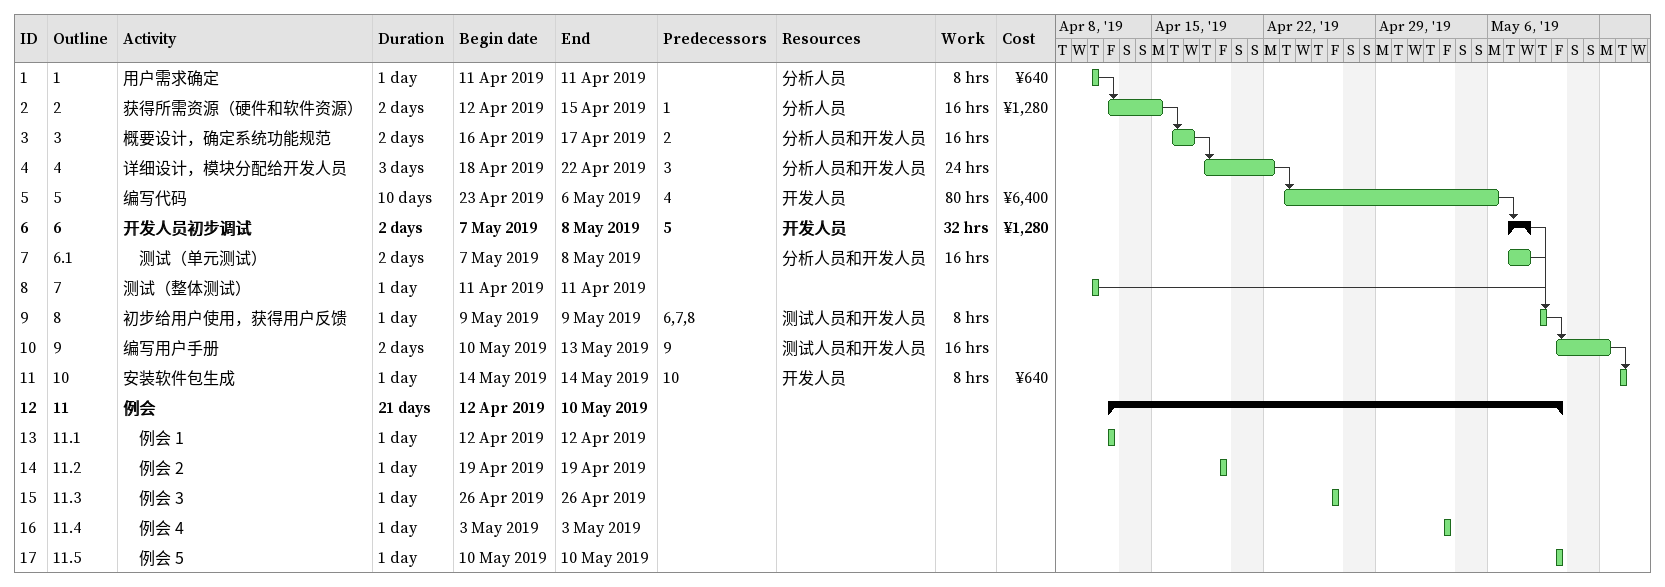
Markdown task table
| ID | WBS | Task | Duration | Start | Finish | Predecessors | Resources | Work (h) | Cost (¥) |
|---|---|---|---|---|---|---|---|---|---|
| 1 | 1 | 用户需求确定 | 1d | 2019-04-11 | 2019-04-11 |  | 分析人员 | 8 | 640 |
| 2 | 2 | 获得所需资源（硬件和软件资源） | 2d | 2019-04-12 | 2019-04-15 | 1 | 分析人员 | 16 | 1280 |
| 3 | 3 | 概要设计，确定系统功能规范 | 2d | 2019-04-16 | 2019-04-17 | 2 | 分析人员和开发人员 | 16 |  |
| 4 | 4 | 详细设计，模块分配给开发人员 | 3d | 2019-04-18 | 2019-04-22 | 3 | 分析人员和开发人员 | 24 |  |
| 5 | 5 | 编写代码 | 10d | 2019-04-23 | 2019-05-06 | 4 | 开发人员 | 80 | 6400 |
| 6 | 6 | **开发人员初步调试** | 2d | 2019-05-07 | 2019-05-08 | 5 | 开发人员 | 32 | 1280 |
| 7 | 6.1 | 测试（单元测试） | 2d | 2019-05-07 | 2019-05-08 |  | 分析人员和开发人员 | 16 |  |
| 8 | 7 | 测试（整体测试） | 1d | 2019-04-11 | 2019-04-11 |  |  |  |  |
| 9 | 8 | 初步给用户使用，获得用户反馈 | 1d | 2019-05-09 | 2019-05-09 | 6, 7, 8 | 测试人员和开发人员 | 8 |  |
| 10 | 9 | 编写用户手册 | 2d | 2019-05-10 | 2019-05-13 | 9 | 测试人员和开发人员 | 16 |  |
| 11 | 10 | 安装软件包生成 | 1d | 2019-05-14 | 2019-05-14 | 10 | 开发人员 | 8 | 640 |
| 12 | 11 | **例会** | 21d | 2019-04-12 | 2019-05-10 |  |  |  |  |
| 13 | 11.1 | 例会 1 | 1d | 2019-04-12 | 2019-04-12 |  |  |  |  |
| 14 | 11.2 | 例会 2 | 1d | 2019-04-19 | 2019-04-19 |  |  |  |  |
| 15 | 11.3 | 例会 3 | 1d | 2019-04-26 | 2019-04-26 |  |  |  |  |
| 16 | 11.4 | 例会 4 | 1d | 2019-05-03 | 2019-05-03 |  |  |  |  |
| 17 | 11.5 | 例会 5 | 1d | 2019-05-10 | 2019-05-10 |  |  |  |  |
